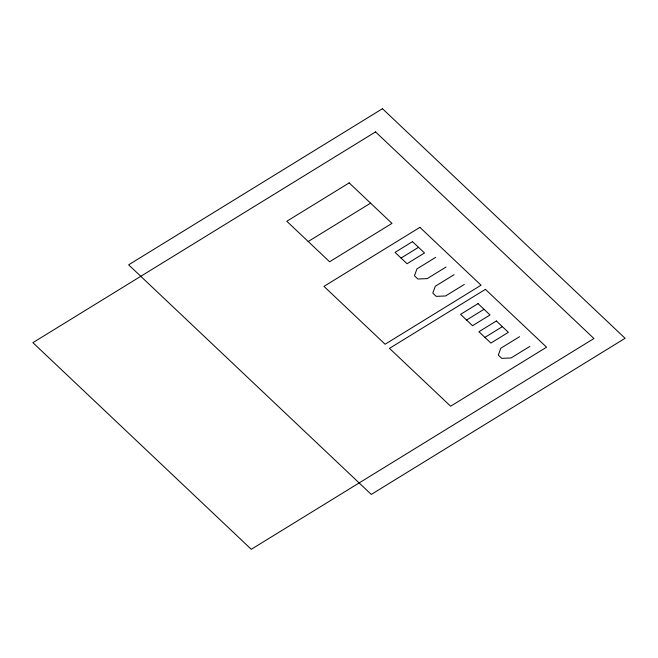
<?xml version="1.0" encoding="UTF-8"?>
<svg xmlns="http://www.w3.org/2000/svg" width="658" height="658" viewBox="0 0 658 658"><rect width="100%" height="100%" fill="white"/><g stroke="black" fill="none" stroke-linecap="round" stroke-linejoin="round"><path stroke-width="0.99" d="M308.207 241.511L370.577 203.149M401.051 258.051L418.513 247.309M435.744 257.327L416.942 268.892L414.458 275.768L417.879 279.008L427.215 278.614L446.017 267.049M454.094 274.682L435.283 286.255L432.8 293.131L436.221 296.363L445.556 295.968L464.367 284.404M466.563 320.043L484.025 309.301M484.905 337.398L502.367 326.656M519.606 336.674L500.796 348.238L498.312 355.114L501.733 358.355L511.069 357.96L529.879 346.396M382.462 108.702L128.639 264.829L371.285 494.421L625.1 338.294L382.462 108.702M375.554 131.896L32.9 342.662L251.274 549.298L593.935 338.525L375.554 131.896M349.176 182.899L286.806 221.261L329.609 261.761L391.971 223.399L349.176 182.899M419.903 227.355L323.958 286.37L385.111 344.233L481.047 285.21L419.903 227.355M412.517 241.642L395.055 252.384L407.039 263.718L424.5 252.976L412.517 241.642M485.415 289.347L389.478 348.362L450.623 406.216L546.559 347.202L485.415 289.347M478.029 303.626L460.567 314.368L472.551 325.71L490.013 314.968L478.029 303.626M496.371 320.989L478.909 331.722L490.901 343.065L508.363 332.323L496.371 320.989"/></g></svg>
